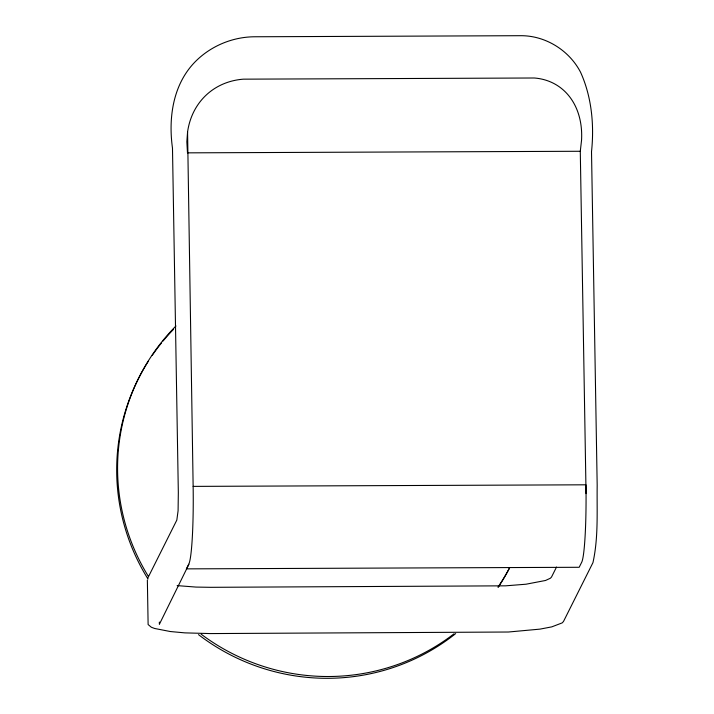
<?xml version="1.0" encoding="UTF-8"?>
<svg xmlns="http://www.w3.org/2000/svg" width="714" height="714" viewBox="0 0 714 714"><rect width="100%" height="100%" fill="white"/><g stroke="black" fill="none" stroke-linecap="round" stroke-linejoin="round"><path stroke-width="1.07" d="M586.051 493.606L580.286 151.27L581.553 140.185A83.119 62.609 -56.6 0 0 534.286 77.996L243.376 79.165A83.119 69.133 48.8 0 0 187.568 131.983L193.137 486.386A67.562 5.471 89.8 0 1 188.915 563.792L186.372 568.871L579.179 567.282L581.723 562.213A67.562 5.471 89.8 0 0 586.051 493.606L585.944 484.806L193.137 486.386M187.568 131.983L186.845 141.774L187.479 152.85L580.286 151.27M147.486 578.679L176.831 520.078L178.089 510.751L178.33 492.589L172.485 148.128C168.379 118.774 172.627 86.385 193.307 63.751C208.97 46.705 231.871 36.789 254.987 36.771L520.006 35.7C544.996 35.263 569.049 50.078 580.544 72.194C591.692 96.738 594.36 125.066 591.513 151.698L597.181 485.234C596.797 510.983 598.573 537.374 592.95 562.641L563.489 621.483L562.213 622.876L551.788 626.865L539.98 629.123L508.404 632.015L210.219 633.577L184.855 632.872L170.334 631.533L154.581 628.463L151.314 627.222L148.119 624.545L147.361 580.071M188.924 564.265L159.383 624.268L159.347 622.046M556.509 567.068L551.538 576.992L550.423 578.215L545.514 580.482L526.004 584.213L505.601 585.828L210.728 587.319L195.993 587.078L177.134 585.614M509.448 568.085A208.309 205.016 26.6 0 1 497.97 587.158M453.961 633.845A208.309 205.016 26.6 0 1 201.161 634.184M148.307 576.278A208.309 205.016 26.6 0 1 175.947 325.986M509.582 567.898A208.309 205.016 26.6 0 1 498.327 587.078M455.675 633.586A208.309 205.016 26.6 0 1 198.483 634.621M147.994 578.992A208.309 205.016 26.6 0 1 148.512 360.972M152.234 355.367A208.309 205.016 26.6 0 1 161.65 342.756M163.069 341.015A208.309 205.016 26.6 0 1 173.502 329.359"/></g></svg>
